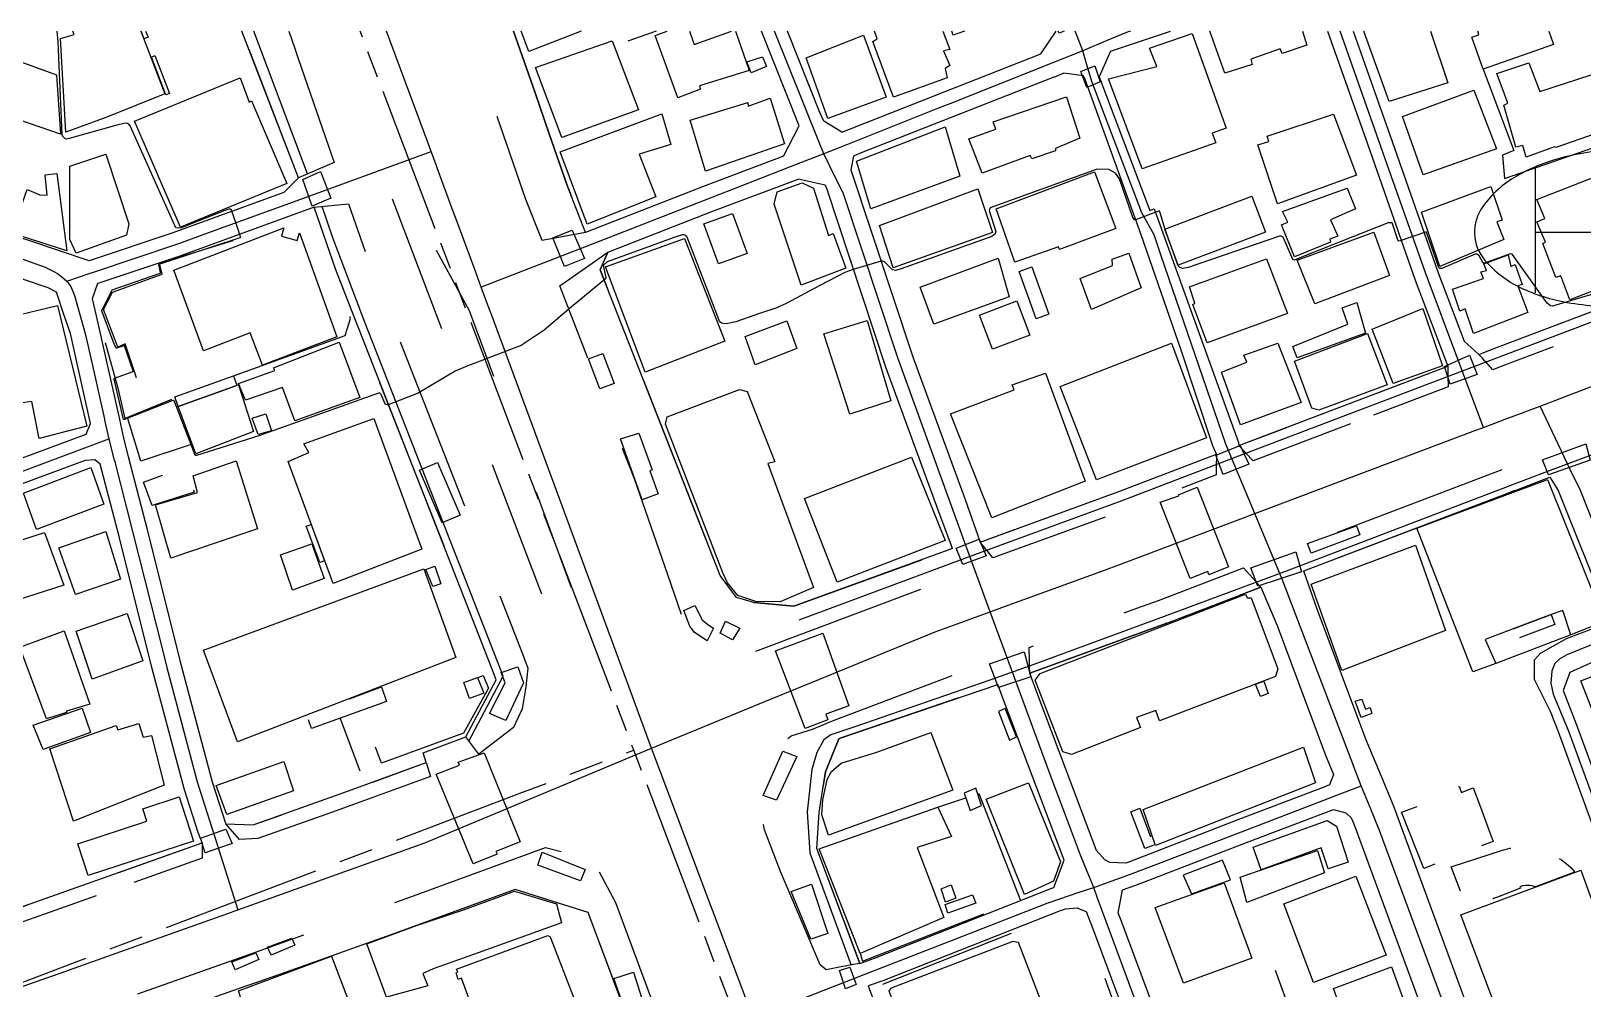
# Model space of a CAD drawing. Header units: millimetres. Extents: x 198785 to 203305, y 542885 to 545889.
# Drawn here: x 201760.7 to 202082.1, y 545687 to 545885.3 of the extents above; entities that cross this region are included whole.
import ezdxf

# ---------------------------------------------------------------- set-up
doc = ezdxf.new("R2010")
doc.units = ezdxf.units.MM
for name, pattern in [('FENCE_25K', [54.3, 28.7, -9.2, -16.4]), ('HIDDEN_BULD_25K', [28.8, 18.4, -10.4]), ('HIDDEN_EMD_25K', [50.97, 33.12, -5.36, 7.13, -5.36]), ('HIDDEN_IN_25K', [56.5, 36.5, -20]), ('HIDDEN_SIGUNGU_25K', [51.2, 30.4, -3.2, 5.6, -3.2, 5.6, -3.2])]:
    doc.linetypes.add(name, pattern=pattern)
for name, color, linetype in [('A0013114', 253, 'Continuous'), ('A0013117', 253, 'Continuous'), ('A0023214', 253, 'Continuous'), ('A0023217', 253, 'Continuous'), ('A0033324', 253, 'Continuous'), ('A0033327', 253, 'Continuous'), ('A0043325', 253, 'Continuous'), ('A0151224', 253, 'Continuous'), ('B0014111', 253, 'Continuous'), ('B0014112', 253, 'Continuous'), ('B0014113', 253, 'Continuous'), ('B0014114', 253, 'Continuous'), ('B0014116', 253, 'Continuous'), ('B0014511', 253, 'Continuous'), ('B0024120', 253, 'Continuous'), ('C0076117', 253, 'Continuous'), ('F0017111', 253, 'Continuous'), ('F0047224', 253, 'Continuous'), ('G0018113', 253, 'Continuous'), ('G0018117', 253, 'Continuous')]:
    doc.layers.add(name, color=color, linetype=linetype)

# ---------------------------------------------------------------- blocks, each defined once
blk = doc.blocks.new('B0014511')
at = {"layer": 'B0014511'}
blk.add_lwpolyline([(-31.17, -1.27, 0.169014), (-29, -6.77, 0.105159), (-21.57, -12.43, 0.067248), (-11.97, -15.47, 0.053397), (0.67, -16.3, 0.053397), (13.19, -14.44, 0.067248), (22.51, -10.63, 0.105159), (29.45, -4.38, 0.169014), (31.17, 1.27, 0.169014), (29, 6.77, 0.105159), (21.57, 12.43, 0.067248), (11.97, 15.47, 0.053397), (-0.67, 16.3, 0.053397), (-13.19, 14.44, 0.067248), (-22.51, 10.63, 0.105159), (-29.45, 4.38, 0.169014)], format="xyb", close=True, dxfattribs=at)
for points in [[(16.58, 13.62), (16.58, -13.46)], [(-18.64, 12.26), (-18.64, -13.46)], [(-18.64, -0.94), (16.58, -0.94)]]:
    blk.add_lwpolyline(points, dxfattribs=at)

msp = doc.modelspace()

# ---------------------------------------------------------------- linework, layer by layer
at = {"layer": 'A0013114'}
for points in [[(201816.05, 545854.94), (201804.36, 545885.31)], [(201916.48, 545859.38), (201899.73, 545853.08), (201878.67, 545844.85), (201875.51, 545843.63), (201871.63, 545853.54), (201868, 545864), (201865.05, 545872.51), (201860.61, 545885.31)], [(201928.56, 545864.36), (201930.19, 545865.03), (201969.81, 545880.59), (201972.98, 545885.31)], [(201984.21, 545881.13), (201981.86, 545875.85), (201992.36, 545848.14), (201993.27, 545848.49), (202010.74, 545800.12), (202010.83, 545799.48), (202054.06, 545815.92)], [(201957.24, 545779.53), (201985.93, 545790), (202006.16, 545797.7), (202005.45, 545799.44), (201998.84, 545819.26), (201990.61, 545843.09), (201978.88, 545875.47), (201978.61, 545876.06), (201974.57, 545876.56), (201972.61, 545875.78), (201972.48, 545875.73), (201932.25, 545859.93), (201930.98, 545859.4)], [(201951.53, 545778.17), (201918.67, 545766.28), (201910.38, 545767.01), (201906.74, 545768.07), (201903.38, 545772.58), (201878.57, 545835.85), (201880.13, 545839.52), (201880.66, 545839.72), (201901.7, 545847.94), (201919.55, 545854.66)], [(201806.65, 545720.98), (201825.68, 545727.72), (201842.51, 545733.87), (201841.9, 545735.89), (201850.69, 545739.18), (201857.01, 545750.98), (201855.92, 545753.92), (201831.37, 545816.51), (201827.11, 545827.38), (201823.78, 545835.87), (201819.28, 545848.85)], [(202060.5, 545818.37), (202063.5, 545819.51), (202064.92, 545820.05), (202074.6, 545823.71), (202090.3, 545829.65), (202116.14, 545839.56)], [(202084, 545626.02), (202078.58, 545628.38), (202078.33, 545628.98), (202061.53, 545674.13), (202043.05, 545724.43), (202042.61, 545725.47), (202040.32, 545730.97), (202038.67, 545734.94), (202037.1, 545738.71), (202027.05, 545765.63), (202024.26, 545773.51), (202024.26, 545773.56), (202064.97, 545789.05), (202070.74, 545791.24), (202074.1, 545792.52), (202075.18, 545792.93), (202076.95, 545790.21), (202087.07, 545764.88), (202087.97, 545763.07)], [(201967.49, 545752.4), (201995.92, 545762.77), (202015.34, 545770.17), (202018.72, 545762.22), (202028.72, 545735.4), (202030.38, 545731.43)], [(201932.3, 545692.32), (201923.43, 545716.07), (201923.86, 545723.56), (201925.2, 545731.97), (201927.94, 545738.77), (201928.27, 545738.92), (201960.89, 545750.07)], [(202069.5, 545621.09), (202070.22, 545625.05), (202069.95, 545625.71), (202053.09, 545671.01), (202034.66, 545721.15), (202034.14, 545722.4)], [(201751.65, 545701.5), (201796.09, 545717.24)], [(201860.96, 545707.6), (201836.18, 545698.55), (201813.52, 545690.52), (201809.36, 545689.05), (201803.59, 545687.01), (201761.77, 545672.19), (201766.43, 545660.46), (201776.11, 545635.54), (201778.96, 545634.94), (201780.65, 545635.47), (201814.32, 545647.46), (201814.46, 545647.51), (201820.92, 545650.01), (201828.06, 545652.78), (201828.81, 545653.07), (201850.23, 545661.4), (201882, 545674.19), (201885.23, 545678.29), (201876.07, 545702.82), (201860.96, 545707.6)], [(201934.05, 545687.64), (201953.68, 545635.09), (201972.25, 545585.23)]]:
    msp.add_lwpolyline(points, dxfattribs=at)
at = {"layer": 'A0013117'}
for points in [[(201816.05, 545854.94), (201813.06, 545851.91), (201789.86, 545843.46), (201773.35, 545837.94), (201772.75, 545837.74), (201748.49, 545845.89), (201734.61, 545850.91), (201724.58, 545854.51), (201726.48, 545859.57), (201735.29, 545885.31)], [(201916.48, 545859.38), (201919.75, 545865.72), (201911.97, 545885.31)], [(201928.56, 545864.36), (201924.88, 545866.65), (201924.05, 545868.43), (201917.35, 545885.31)], [(201984.21, 545881.13), (201996.62, 545885.31)], [(202029.15, 545885.31), (202037.44, 545861.95), (202047.35, 545833.74), (202054.06, 545815.92)], [(202034.46, 545885.31), (202042.16, 545863.61), (202052.04, 545835.45), (202057.44, 545821.11), (202060.5, 545818.37)], [(201930.98, 545859.4), (201930.48, 545856.58), (201943.37, 545817.68), (201954.13, 545788.36), (201957.24, 545779.53)], [(201698.08, 545855.28), (201692.72, 545853.15), (201693.81, 545850.5), (201695.7, 545845.9), (201697.57, 545841.37), (201711.4, 545805.45), (201719.33, 545784.14), (201722.65, 545783.25), (201722.88, 545783.32), (201747.5, 545792.76), (201772.13, 545801.86), (201773.01, 545804.06), (201768.83, 545822.72), (201767.42, 545826.87), (201765.95, 545831.22), (201764.21, 545832.17), (201759.55, 545833.74), (201745.86, 545838.34), (201731.9, 545843.38), (201722.77, 545846.66), (201719.49, 545847.84), (201716.49, 545848.9), (201699.31, 545854.95), (201698.08, 545855.28)], [(201951.53, 545778.17), (201948.48, 545786.33), (201937.7, 545815.7), (201925.38, 545852.92), (201925.15, 545853.37), (201919.55, 545854.66)], [(201819.28, 545848.85), (201791.51, 545838.74), (201774.93, 545833.19), (201774.42, 545833.03), (201773.33, 545829.89), (201774.16, 545826.34), (201778.76, 545805.83), (201779.84, 545801.01), (201780.82, 545797.22), (201784.72, 545782.14), (201791.51, 545755.03), (201798.22, 545729.91), (201800.98, 545721.34), (201801.03, 545721.22), (201806.65, 545720.98)], [(201796.09, 545717.24), (201795.3, 545719.4), (201792.46, 545728.21), (201785.7, 545753.53), (201778.91, 545780.66), (201775.02, 545795.66), (201773.87, 545796.55), (201771.87, 545796.44), (201749.26, 545788.08), (201723.2, 545778.09), (201722.98, 545774.33), (201724.74, 545769.61), (201731.06, 545753.55), (201733.4, 545747.59), (201735.34, 545742.67), (201735.83, 545741.42), (201748.15, 545708.17), (201750.62, 545702.05), (201751.65, 545701.5)], [(202102.44, 545670.85), (202085.59, 545716.88), (202076.99, 545740.27), (202075.34, 545744.48), (202072, 545751.08), (202072.02, 545755.13), (202073.25, 545756.55), (202078.65, 545759.55), (202087.97, 545763.07)], [(202091.77, 545755.41), (202088.64, 545756.71), (202079.33, 545752.54), (202077.94, 545748.83), (202080.73, 545741.69), (202089.34, 545718.26), (202106.19, 545672.23)], [(201932.3, 545692.32), (201935.33, 545693.4), (201972.08, 545707.86), (201972.51, 545708.01), (201974.61, 545713.69), (201962.25, 545746.33), (201960.89, 545750.07)], [(202030.38, 545731.43), (202029.58, 545729.24), (202028.58, 545728.83), (202010.6, 545722.02), (201987.79, 545713.2), (201987.41, 545713.07), (201984.06, 545713.22), (201983.08, 545713.75), (201981.35, 545715.65), (201968.82, 545748.77), (201967.49, 545752.4)], [(202069.5, 545621.09), (202068.62, 545620.76), (202024.72, 545604.89), (202020.68, 545608.85), (202006.45, 545647.51), (201986.2, 545701.72), (201985.83, 545702.69), (201986.68, 545707.54), (201989.5, 545708.5), (202012.38, 545717.35), (202030.42, 545724.18), (202032.98, 545723.47), (202034.14, 545722.4)], [(201972.25, 545585.23), (201973.98, 545585.93), (201985.41, 545589.98), (201990.58, 545591.81), (202012.57, 545599.59), (202012.96, 545599.77), (202015.92, 545604.42), (202000.82, 545645.42), (201980.6, 545699.59), (201979.28, 545702.99), (201977.33, 545703.74), (201974.87, 545703.53), (201973.8, 545703.17), (201937.08, 545688.72), (201934.05, 545687.64)]]:
    msp.add_lwpolyline(points, dxfattribs=at)
at = {"layer": 'A0023214'}
for points in [[(201853.93, 545832.29), (201852.58, 545835.93), (201848.72, 545846.37), (201848.33, 545847.42), (201844.86, 545856.81), (201844.48, 545857.83), (201843.55, 545860.34), (201842.71, 545862.62), (201842.1, 545864.28), (201834.32, 545885.31)], [(201978.47, 545881.24), (201977.32, 545884.23), (201976.91, 545885.31)], [(201978.47, 545881.24), (201972.06, 545878.68), (201950.93, 545870.26), (201948.76, 545869.39), (201929.79, 545861.83), (201924.85, 545859.86), (201917.92, 545857.17), (201912.07, 545854.9), (201897.22, 545849.12), (201876.52, 545841.07), (201853.93, 545832.29)], [(202014.11, 545785.41), (202008.57, 545798.62), (202008.09, 545799.77), (201994.74, 545838.75), (201993.25, 545843.09), (201990.69, 545847.68), (201980.39, 545874.89), (201979.22, 545878.77), (201978.47, 545881.24)], [(202073.18, 545807.67), (202078.27, 545809.61), (202079.16, 545809.95), (202100.64, 545818.13), (202110.12, 545821.74), (202122.12, 545826.31), (202125.38, 545827.55), (202128.35, 545828.69), (202149.55, 545836.77), (202160.25, 545840.84), (202170.75, 545844.84), (202175.31, 545846.58), (202177.91, 545847.57), (202180.24, 545848.46), (202192.09, 545852.98), (202210.28, 545859.91), (202220.89, 545863.96), (202224.11, 545865.19), (202226.6, 545866.14)], [(201889.2, 545736.89), (201883.51, 545752.27), (201868.99, 545791.52), (201856.02, 545826.61), (201855.7, 545827.48), (201853.93, 545832.29)], [(202014.11, 545785.41), (202017.45, 545786.67), (202032.98, 545792.52), (202038.48, 545794.59), (202059.34, 545802.46), (202059.5, 545802.52), (202061.47, 545803.26), (202065.61, 545804.82), (202065.76, 545804.87), (202067.83, 545805.65), (202069.86, 545806.42), (202070.05, 545806.49), (202073.18, 545807.67)], [(202085.78, 545779.57), (202081.53, 545790.21), (202079.45, 545794.54), (202073.18, 545807.67)], [(201889.2, 545736.89), (201912.64, 545746.49), (201923.79, 545751.07), (201939.96, 545757.7), (201947.95, 545760.97), (201956.26, 545763.98), (201959.29, 545765.08), (201962.29, 545766.17), (201982.43, 545773.47), (201986.53, 545775.02), (202010.69, 545784.12), (202014.11, 545785.41)], [(202076.7, 545620.5), (202075.7, 545623.2), (202074.4, 545626.71), (202057.05, 545673.57), (202039.91, 545719.85), (202038.27, 545723.9), (202038.19, 545724.09), (202036.16, 545729.07), (202034.58, 545733.21), (202034.41, 545733.65), (202027.33, 545752.17), (202027.19, 545752.53), (202019.8, 545771.84), (202019.79, 545771.86), (202014.11, 545785.41)], [(201752.53, 545685.28), (201756.73, 545686.77), (201767.66, 545690.65), (201778.29, 545694.44), (201799.84, 545702.11), (201800.45, 545702.32), (201803.52, 545703.42), (201810.08, 545705.76), (201811.82, 545706.38), (201833.16, 545714.02), (201842.2, 545717.25), (201855.95, 545723), (201866.36, 545727.35), (201889.2, 545736.89)], [(201910.2, 545681.01), (201908.61, 545685.26), (201902.15, 545702.44), (201901.49, 545704.21), (201894.37, 545723.15), (201889.2, 545736.89)]]:
    msp.add_lwpolyline(points, dxfattribs=at)
at = {"layer": 'A0023217'}
for points in [[(201980.74, 545708.03), (201979.74, 545710.47), (201978.01, 545714.68), (201974.49, 545724.07), (201971.97, 545730.85), (201964.39, 545751.31), (201959.29, 545765.08), (201954.3, 545778.83), (201940.21, 545817.68), (201940.07, 545818.09), (201928.92, 545851.64), (201926.08, 545857.37), (201924.85, 545859.86), (201923.83, 545862.41), (201914.67, 545885.31)], [(201988.38, 545885.31), (201987.87, 545885.12), (201983.67, 545883.39), (201978.47, 545881.24)], [(202061.47, 545803.26), (202056.39, 545816.81), (202049.39, 545835.45), (202041.96, 545856.51), (202031.8, 545885.31)], [(201768.11, 545833.55), (201772.94, 545835.16), (201773.59, 545835.38), (201791.51, 545841.4), (201795.78, 545842.96), (201818.1, 545851.08), (201843.55, 545860.34)], [(201720.89, 545851.49), (201723.21, 545850.71), (201723.67, 545850.55), (201725.53, 545849.92), (201744.6, 545843.17), (201763.6, 545836.45), (201765.41, 545835.51), (201766.17, 545835.12), (201767.03, 545834.43), (201768.11, 545833.55)], [(201768.11, 545833.55), (201768.95, 545832.44), (201769.68, 545830.55), (201769.69, 545830.53), (201770.31, 545828.34), (201771.89, 545822.72), (201773.25, 545816.68), (201775.89, 545804.94), (201775.92, 545804.79), (201776.79, 545800.91)], [(201716.7, 545778.32), (201720.91, 545779.9), (201746.74, 545789.62), (201747.46, 545789.89), (201774.01, 545799.87), (201776.79, 545800.91)], [(201776.79, 545800.91), (201777.92, 545796.44), (201777.93, 545796.41), (201787.88, 545757.19), (201788.81, 545753.53), (201795.11, 545729.91), (201798.83, 545718.21), (201803.52, 545703.42)], [(202093.39, 545762.11), (202089.27, 545760.44), (202078.74, 545756.17), (202077.29, 545755.33), (202076.22, 545754.39), (202075.65, 545752.87), (202075.44, 545750.32), (202075.87, 545748.03), (202079.12, 545740.27), (202086.66, 545719.71), (202104.32, 545671.54)], [(201980.74, 545708.03), (201983.62, 545709.07), (201987.04, 545710.31), (201989.5, 545711.19), (202009.54, 545718.87), (202032.02, 545727.49), (202036.16, 545729.07)], [(201910.2, 545681.01), (201931.96, 545689.51), (201953.44, 545697.89), (201971.12, 545704.79), (201973.74, 545705.67), (201977.55, 545706.96), (201980.74, 545708.03)], [(202021.75, 545600.19), (202020.35, 545602.99), (202018.46, 545606.78), (202017.63, 545608.45), (202000.65, 545654.26), (201991.41, 545679.19), (201982.65, 545702.84), (201981.56, 545705.8), (201980.74, 545708.03)]]:
    msp.add_lwpolyline(points, dxfattribs=at)
at = {"layer": 'A0033324', "linetype": 'HIDDEN_IN_25K', "flags": 128}
for points in [[(201823.48, 545858.09), (201816.05, 545854.94), (201804.36, 545885.31)], [(201814.08, 545885.31), (201815.32, 545881.67), (201816.08, 545879.43), (201823.48, 545858.09)], [(201875.51, 545843.63), (201866.51, 545841.94), (201863.18, 545850.42), (201851.17, 545885.08), (201851.09, 545885.31)], [(201860.61, 545885.31), (201865.05, 545872.51), (201868, 545864), (201871.63, 545853.54), (201875.51, 545843.63)], [(201860.62, 545741.16), (201853.39, 545735.63), (201850.69, 545739.18), (201857.01, 545750.98), (201855.92, 545753.92), (201831.37, 545816.51), (201827.11, 545827.38), (201823.78, 545835.87), (201819.28, 545848.85), (201826.45, 545849.52), (201830.34, 545838.29), (201848.3, 545792.5), (201862.46, 545756.42), (201863.57, 545753.43), (201863.17, 545749.55), (201862.42, 545744.97), (201860.62, 545741.16)], [(201910.38, 545767.01), (201918.67, 545766.28), (201951.53, 545778.17), (201951.8, 545776.79), (201951.84, 545776.56), (201951.98, 545775.85), (201951.99, 545775.4), (201952, 545774.65), (201951.93, 545773.46), (201951.68, 545772.25), (201906.5, 545755.26), (201899.39, 545758.09), (201897.89, 545759.24), (201896.77, 545760.57), (201892.47, 545772.92), (201885.62, 545792.62), (201870.19, 545832.56), (201880.13, 545839.52), (201878.57, 545835.85), (201903.38, 545772.58), (201906.74, 545768.07), (201910.38, 545767.01)], [(202064.92, 545815.77), (202063.43, 545815.21), (202061.96, 545816.8), (202061.78, 545816.99), (202061.23, 545817.58), (202060.5, 545818.37), (202063.5, 545819.51), (202064.92, 545820.05), (202074.6, 545823.71), (202090.3, 545829.65), (202116.14, 545839.56), (202116.19, 545838.63), (202116.23, 545838.03), (202116.24, 545837.77), (202116.38, 545835.37), (202091.73, 545825.91), (202090.01, 545825.26), (202064.92, 545815.77)], [(202033.95, 545803.99), (202013.75, 545796.31), (202012.27, 545797.92), (202012.1, 545798.1), (202011.55, 545798.7), (202010.83, 545799.48), (202054.06, 545815.92), (202054.08, 545814.89), (202054.1, 545814.3), (202054.1, 545814.08), (202054.11, 545813.85), (202054.16, 545811.68), (202033.95, 545803.99)], [(201983.1, 545784.71), (201959.88, 545776.24), (201958.59, 545777.84), (201958.41, 545778.08), (201957.92, 545778.69), (201957.24, 545779.53), (201985.93, 545790), (202006.16, 545797.7), (202006.15, 545796.64), (202006.14, 545796.05), (202006.14, 545795.83), (202006.14, 545795.59), (202006.12, 545793.41), (201987.32, 545786.25), (201983.1, 545784.71)], [(202064.97, 545789.05), (202024.26, 545773.56), (202024.22, 545774.84), (202024.08, 545778.84), (202047.93, 545787.91), (202071.92, 545797.04), (202074.35, 545793.98), (202075.18, 545792.93), (202074.1, 545792.52), (202070.74, 545791.24), (202064.97, 545789.05)], [(201995.92, 545762.77), (201967.49, 545752.4), (201967.47, 545753.68), (201967.46, 545754.69), (201967.45, 545754.96), (201967.41, 545757.7), (201989.65, 545765.81), (201994.18, 545767.46), (202011.8, 545774.17), (202013.62, 545772.12), (202013.81, 545771.9), (202014.48, 545771.14), (202015.34, 545770.17), (201995.92, 545762.77)], [(201928.82, 545691.64), (201925.34, 545690.96), (201924.13, 545692.02), (201915.89, 545711.33), (201912.6, 545719.97), (201911.17, 545726.11), (201911.17, 545728.6), (201912.26, 545732.3), (201914.32, 545736.05), (201918.07, 545739.4), (201922.53, 545740.81), (201926.68, 545742.52), (201956.78, 545753.95), (201958.83, 545752.01), (201959.09, 545751.77), (201959.86, 545751.04), (201960.89, 545750.07), (201928.27, 545738.92), (201927.94, 545738.77), (201925.2, 545731.97), (201923.86, 545723.56), (201923.43, 545716.07), (201932.3, 545692.32), (201930.56, 545691.98), (201929.26, 545691.73), (201928.82, 545691.64)], [(201823.11, 545723.63), (201807.65, 545718.15), (201803.82, 545717.92), (201801.03, 545721.22), (201806.65, 545720.98), (201825.68, 545727.72), (201842.51, 545733.87), (201843.37, 545730.99), (201826.7, 545724.9), (201823.11, 545723.63)], [(201774.19, 545706.3), (201753.07, 545698.82), (201750.62, 545702.05), (201751.65, 545701.5), (201796.09, 545717.24), (201796.15, 545714.08), (201774.19, 545706.3)], [(201878.32, 545711.27), (201881.69, 545704.92), (201891.09, 545679.77), (201882, 545674.19), (201885.23, 545678.29), (201876.07, 545702.82), (201860.96, 545707.6), (201836.18, 545698.55), (201813.52, 545690.52), (201809.36, 545689.05), (201803.59, 545687.01), (201761.77, 545672.19), (201761.71, 545678.54), (201807.35, 545694.71), (201834.15, 545704.2), (201838.38, 545705.75), (201867.22, 545716.28), (201871.96, 545715.09), (201878.32, 545711.27)]]:
    msp.add_lwpolyline(points, dxfattribs=at)
at = {"layer": 'A0033327'}
for points in [[(201817.91, 545855.72), (201806.83, 545885.31)], [(201919.75, 545763.42), (201956.12, 545776.94), (201986.62, 545788.13), (202008.77, 545796.59), (202057.14, 545815), (202064.21, 545817.64), (202091.01, 545827.78), (202120.2, 545839.25), (202155.01, 545852.34), (202174, 545859.25), (202187.7, 545864.48), (202210.27, 545874.16), (202218.19, 545877.56)], [(202229.64, 545852.64), (202210.28, 545845.72), (202197, 545840.6), (202181.52, 545834.6), (202178.49, 545833.68), (202164.26, 545828.34), (202130.65, 545815.35), (202100.53, 545803.79), (202073.05, 545793.51), (202020.82, 545773.56), (201995.36, 545764.15), (201968.33, 545754.2), (201959.23, 545750.92), (201931.28, 545741.25), (201927.95, 545740.17), (201926.29, 545739.63), (201924.89, 545738.56), (201923.4, 545735.94), (201922.37, 545732.43), (201921.44, 545723.67), (201921.94, 545715.18), (201930.53, 545691.97)], [(201851.37, 545738.29), (201858.46, 545751.75), (201857.91, 545753.22), (201831.99, 545819.42), (201829.86, 545824.85), (201823.19, 545842.52), (201820.94, 545849.01)]]:
    msp.add_lwpolyline(points, dxfattribs=at)
at = {"layer": 'A0043325'}
for points in [[(201974.61, 545885.31), (201973.59, 545884.89), (201973.4, 545885.31)], [(201982.12, 545874.8), (201979.32, 545873.61), (201978.05, 545876.96), (201980.95, 545878.09), (201982.12, 545874.8)], [(201822.77, 545850.73), (201818.89, 545849.08), (201816.94, 545854.61), (201820.6, 545856.22), (201822.77, 545850.73)], [(201875.32, 545838.23), (201871.15, 545836.58), (201868.71, 545842.52), (201872.75, 545844.07), (201875.32, 545838.23)], [(202060.18, 545814.23), (202054.59, 545812.21), (202053.37, 545815.87), (202058.57, 545818.18), (202060.18, 545814.23)], [(202012.85, 545795.64), (202007.54, 545793.51), (202006.05, 545797.54), (202011.09, 545799.54), (202012.85, 545795.64)], [(202083.57, 545796.49), (202074.92, 545793.44), (202073.67, 545796.53), (202082.66, 545799.88), (202083.57, 545796.49)], [(202008.64, 545774.4), (202004.57, 545772.75), (202004.36, 545773.45), (202000.71, 545772.01), (201994.48, 545787.75), (201998.38, 545789.09), (201998.32, 545789.31), (202002.16, 545790.9), (202008.64, 545774.4)], [(201958.45, 545776.68), (201953.63, 545774.91), (201952.26, 545778.29), (201957, 545780.09), (201958.45, 545776.68)], [(202023.79, 545773.36), (202014.73, 545770.4), (202013.27, 545774.2), (202022.6, 545777.51), (202023.79, 545773.36)], [(201925.66, 545742.76), (201920.99, 545740.95), (201914.82, 545757.03), (201924.63, 545760.68), (201930.03, 545745.65), (201925.25, 545743.9), (201925.66, 545742.76)], [(201967.73, 545751.62), (201961.04, 545749.39), (201959.14, 545754.33), (201966.32, 545756.82), (201967.73, 545751.62)], [(201857.21, 545714.9), (201852.24, 545712.89), (201844.6, 545731.51), (201849.43, 545733.34), (201849.16, 545733.93), (201854.54, 545735.88), (201861.98, 545717.48), (201856.92, 545715.48), (201857.21, 545714.9)], [(201802.32, 545717.13), (201796.74, 545715.22), (201795.76, 545718.24), (201800.99, 545720.08), (201802.32, 545717.13)], [(201931.56, 545687.91), (201929.38, 545687.07), (201928.08, 545690.84), (201930.22, 545691.53), (201931.56, 545687.91)]]:
    msp.add_lwpolyline(points, dxfattribs=at)
at = {"layer": 'A0151224'}
for points in [[(201890.58, 545789.49), (201887.22, 545788.28), (201882.75, 545800.88), (201886.57, 545802.08), (201889.32, 545794.46), (201888.86, 545794.29), (201890.58, 545789.49)], [(201849.56, 545785.11), (201845.85, 545783.51), (201841.15, 545794.41), (201844.87, 545796.01), (201849.56, 545785.11)], [(201901.99, 545761.68), (201900.69, 545759.1), (201898.11, 545760.77), (201897.09, 545762.11), (201895.86, 545765.38), (201898.13, 545766.37), (201899.67, 545763.46), (201900.86, 545762.46), (201901.99, 545761.68)], [(201862.67, 545750.37), (201859, 545742.58), (201855.6, 545744.06), (201858.86, 545750.37), (201858.05, 545752.52), (201861.47, 545753.72), (201862.67, 545750.37)], [(201919.27, 545735.14), (201915.09, 545726.13), (201912.32, 545727.08), (201916.35, 545736.25), (201919.27, 545735.14)], [(201875.44, 545711.75), (201874.47, 545709.41), (201865.6, 545712.63), (201866.5, 545715.34), (201875.44, 545711.75)], [(201925.72, 545698.49), (201922.19, 545697.32), (201918.09, 545707.2), (201922.33, 545708.71), (201925.72, 545698.49)], [(201888.83, 545679.83), (201885.18, 545678.46), (201884.39, 545680.54), (201884.44, 545680.57), (201881.38, 545689.18), (201885.45, 545690.51), (201888.83, 545679.83)]]:
    msp.add_lwpolyline(points, dxfattribs=at)
at = {"layer": 'B0014111'}
for points in [[(201776.38, 545867.48), (201767.88, 545864.4), (201766.79, 545883.73), (201769.62, 545884.57), (201769.33, 545885.31)], [(201783.44, 545885.31), (201788.41, 545872.33), (201776.38, 545867.48)], [(201874.6, 545885.31), (201863.79, 545881.07), (201862.15, 545885.31)], [(201906.57, 545885.31), (201909.39, 545877.16), (201899.13, 545873.94), (201899.33, 545873.29), (201894.62, 545871.49), (201889.93, 545884.37), (201892.42, 545885.31)], [(201897.05, 545885.31), (201897.99, 545882.54), (201905.74, 545885.31)], [(201950.43, 545875.61), (201939.3, 545871.64), (201935.02, 545883.16), (201935.93, 545883.71), (201935.38, 545885.31)], [(201949.48, 545885.31), (201950.98, 545881.52), (201949.67, 545881.24), (201950.95, 545878.16), (201950.02, 545877.56), (201950.43, 545875.61)], [(202006.05, 545862.14), (201990.78, 545856.76), (201983.8, 545875.4), (201993.8, 545877.95), (201992.27, 545881.75), (202001.13, 545884.83), (202008.18, 545865.23), (202005.31, 545864.2), (202006.05, 545862.14)], [(202054.05, 545874.59), (202041.91, 545870.7), (202036.68, 545885.31)], [(202050.49, 545885.31), (202054.05, 545874.59)], [(202075.99, 545882.49), (202061.43, 545877.39), (202059.07, 545884.01), (202060.53, 545884.55), (202060.29, 545885.31)], [(202074.99, 545885.31), (202075.99, 545882.49)], [(201886.48, 545868.99), (201870.59, 545863.25), (201865.12, 545877.73), (201881.06, 545883.27), (201886.48, 545868.99)], [(201937.74, 545871.62), (201925.72, 545867.2), (201921.2, 545879.74), (201933.09, 545884.46), (201937.74, 545871.62)], [(202102.17, 545882.17), (202105.85, 545871.41), (202076.46, 545861.23), (202076.14, 545861.32), (202070.33, 545859.23), (202069.62, 545861.64), (202068.15, 545861.3), (202065.68, 545869.95), (202066.51, 545870.35), (202064.22, 545876.5), (202070.88, 545878.76), (202073.13, 545872.77), (202099.27, 545881.3), (202099.79, 545879.96), (202100.18, 545880.06), (202100.14, 545881.52), (202102.17, 545882.17)], [(201754.77, 545880.32), (201765.97, 545876.27), (201766.76, 545863.98), (201754.1, 545868.34), (201753.94, 545867.85), (201748.49, 545869.91), (201752.07, 545879.42), (201754.2, 545878.96), (201754.77, 545880.32)], [(201804.01, 545875.63), (201805.86, 545870.6), (201806.31, 545870.83), (201813.62, 545853.73), (201791.64, 545844.69), (201782.11, 545866.64), (201804.01, 545875.63)], [(202064.19, 545860.92), (202048.98, 545855.53), (202044.7, 545867.6), (202059.49, 545873.07), (202064.19, 545860.92)], [(201913.78, 545871.43), (201916.72, 545861.95), (201900.32, 545856.29), (201897.19, 545866.85), (201909.09, 545870.55), (201909.21, 545869.77), (201913.78, 545871.43)], [(201972.81, 545860.54), (201967.95, 545858.86), (201967.62, 545859.52), (201957.65, 545855.86), (201954.9, 545862.98), (201960.46, 545864.98), (201959.92, 545866.51), (201975.08, 545871.72), (201977.88, 545863.16), (201972.81, 545861.02), (201972.81, 545860.54)], [(201890.1, 545850.98), (201875.83, 545845.35), (201870.25, 545860.32), (201891.28, 545868.2), (201893.19, 545861.8), (201886.59, 545859.85), (201890.1, 545850.98)], [(202035.19, 545855.46), (202018.81, 545849.56), (202014.75, 545861.73), (202017.04, 545862.42), (202016.69, 545863.53), (202030.43, 545868.12), (202035.19, 545855.46)], [(201953.04, 545855.27), (201934.57, 545848.49), (201931.62, 545858.4), (201949.96, 545865.45), (201953.04, 545855.27)], [(201780.43, 545843.04), (201770, 545839.31), (201768.73, 545842.13), (201768.69, 545857.37), (201776.19, 545859.81), (201780.92, 545845.43), (201780.43, 545843.04)], [(201985.32, 545844.4), (201973.66, 545840.08), (201973.46, 545840.61), (201964.41, 545837.46), (201960.52, 545848.51), (201980.89, 545856.17), (201985.32, 545844.4)], [(202107.73, 545858.31), (202114, 545842.95), (202079.38, 545829.65), (202077.47, 545834.63), (202076.47, 545834.26), (202073.77, 545841.35), (202074.34, 545841.61), (202072.54, 545845.79), (202074.19, 545846.47), (202072.5, 545850.44), (202087.72, 545856.37), (202089.91, 545851.26), (202107.73, 545858.31)], [(201766.02, 545855.8), (201768.1, 545839.8), (201756.68, 545843.44), (201759.86, 545852.54), (201762.53, 545851.42), (201764.04, 545851.36), (201763.6, 545855.52), (201766.02, 545855.8)], [(201922.71, 545852.76), (201925.86, 545842.98), (201926.81, 545843.38), (201929.45, 545836.24), (201920.17, 545832.72), (201914.58, 545849.45), (201915.18, 545852.01), (201920.35, 545853.9), (201922.71, 545852.76)], [(202029.78, 545841.62), (202022.32, 545838.57), (202019.66, 545845.18), (202020.98, 545845.73), (202019.86, 545847.96), (202033.27, 545852.77), (202034.94, 545848.48), (202029.8, 545846.26), (202031.31, 545842.87), (202029.63, 545842.24), (202029.78, 545841.62)], [(202065.69, 545842.17), (202052.42, 545836.58), (202048.61, 545847.8), (202062.98, 545853.1), (202065.37, 545846.17), (202064.22, 545845.79), (202065.69, 545842.17)], [(201959.76, 545843.58), (201939.22, 545836.29), (201936.38, 545845.05), (201956.77, 545852.65), (201959.76, 545843.58)], [(202016.31, 545843.7), (201998.26, 545836.84), (201995.51, 545844.32), (202013.48, 545851.15), (202016.31, 545843.7)], [(201908.96, 545839.28), (201903.04, 545837.12), (201900.02, 545845.4), (201905.94, 545847.56), (201908.96, 545839.28)], [(201812.54, 545842.85), (201815.82, 545841.93), (201816.28, 545843.56), (201824.02, 545822.04), (201808.62, 545816.12), (201806.03, 545822.81), (201796.42, 545819.09), (201790.28, 545835.8), (201813.04, 545844.6), (201812.54, 545842.85)], [(201904.33, 545821.08), (201887.88, 545814.66), (201879.66, 545836.52), (201896.02, 545842.38), (201904.33, 545821.08)], [(201963.24, 545830.32), (201947.64, 545824.61), (201944.83, 545832.28), (201960.99, 545838.32), (201963.24, 545830.32)], [(201990.56, 545832.13), (201980.29, 545827.66), (201977.92, 545834.09), (201984.62, 545836.78), (201984.6, 545838.07), (201988.05, 545839.36), (201990.56, 545832.13)], [(202066.6, 545838.95), (202067.13, 545836.59), (202068.02, 545837), (202069.51, 545832.85), (202068.59, 545832.55), (202070.62, 545827.03), (202059.39, 545822.68), (202057.64, 545827.81), (202056.58, 545827.32), (202055.03, 545831.86), (202061.44, 545834.1), (202060.91, 545835.44), (202062.11, 545835.77), (202061.54, 545837.12), (202066.6, 545838.95)], [(201971.44, 545826.67), (201968.82, 545825.74), (201965.33, 545835.54), (201967.95, 545836.48), (201971.44, 545826.67)], [(201766.16, 545828.5), (201772.24, 545803.51), (201762.33, 545800.99), (201760.82, 545808.62), (201757.55, 545808.14), (201755.6, 545816.66), (201758.25, 545817.46), (201756.41, 545826.13), (201766.16, 545828.5)], [(201967.53, 545822.38), (201959.81, 545819.44), (201957.12, 545826.49), (201964.84, 545829.43), (201967.53, 545822.38)], [(202037.06, 545822.8), (202022.86, 545817.67), (202022.01, 545820.02), (202033.35, 545824.6), (202032.2, 545827.99), (202035.21, 545829.09), (202037.06, 545822.8)], [(202052.98, 545816), (202042.75, 545812.36), (202038.41, 545823.61), (202048.93, 545827.84), (202052.98, 545816)], [(201919.28, 545819.56), (201910.61, 545816.23), (201908.59, 545822.07), (201917.17, 545825.34), (201919.28, 545819.56)], [(201938.71, 545808.79), (201930.27, 545805.99), (201924.85, 545822.61), (201933.82, 545825.41), (201938.71, 545808.79)], [(201824.46, 545820.92), (201828.78, 545809.43), (201815.28, 545804.62), (201812.75, 545811.49), (201805.07, 545808.88), (201803.65, 545812.34), (201811.19, 545815.01), (201810.88, 545815.6), (201824.46, 545820.92)], [(202004.12, 545801.08), (201981.32, 545792.43), (201973.82, 545811.74), (201996.85, 545820.7), (202004.12, 545801.08)], [(202023.72, 545808.44), (202011.16, 545803.77), (202007.19, 545814.71), (202012.44, 545816.73), (202011.84, 545818.21), (202018.9, 545820.7), (202023.72, 545808.44)], [(202041.49, 545812.06), (202027.38, 545806.82), (202025.91, 545807.21), (202022.3, 545816.96), (202037.46, 545822.71), (202041.49, 545812.06)], [(201978.97, 545792.11), (201959.63, 545784.54), (201951.08, 545806.08), (201964.25, 545811.01), (201963.86, 545812.04), (201970.75, 545814.49), (201978.97, 545792.11)], [(201922.72, 545770.11), (201915.8, 545767.17), (201910.81, 545767.2), (201907.07, 545768.47), (201904.9, 545771.08), (201903.97, 545773.13), (201892.08, 545803.93), (201892.45, 545805.42), (201907.41, 545811.13), (201908.98, 545810.69), (201914.7, 545796.13), (201913.23, 545795.81), (201922.72, 545770.11)], [(201841.59, 545778.07), (201823.24, 545770.92), (201813.91, 545796.21), (201818.21, 545798.08), (201817.14, 545799.85), (201831.7, 545805.12), (201841.59, 545778.07)], [(201775.74, 545787.4), (201761.78, 545782.12), (201759.09, 545789.65), (201773.06, 545794.97), (201775.74, 545787.4)], [(201807.57, 545782.25), (201789.64, 545776.19), (201786.46, 545787.2), (201795.17, 545789.8), (201794.26, 545793.21), (201803.18, 545796.34), (201807.57, 545782.25)], [(201949.96, 545779.84), (201927.65, 545771.23), (201920.84, 545788.53), (201943, 545797.13), (201949.96, 545779.84)], [(202075.51, 545764.5), (202067.64, 545761.53), (202061.8, 545759.33), (202064, 545754.4), (202059.25, 545752.68), (202047.66, 545782.38), (202074.7, 545792.47), (202086.51, 545763.06), (202079.55, 545760.32), (202077.88, 545765.39), (202075.51, 545764.5)], [(201779.22, 545771.86), (201769.91, 545768.69), (201766.46, 545778.34), (201776.19, 545781.74), (201779.22, 545771.86)], [(201821.36, 545771.98), (201814.82, 545769.55), (201812.33, 545776.9), (201818.81, 545779.17), (201821.36, 545771.98)], [(202053.59, 545761.22), (202032.13, 545752.95), (202025.76, 545770.83), (202047.4, 545778.9), (202053.59, 545761.22)], [(201848.65, 545755.61), (201803.43, 545738.17), (201796.41, 545757.12), (201842.01, 545774.01), (201848.65, 545755.61)], [(202018.37, 545751.7), (201994.35, 545742.55), (201993.64, 545744.63), (201989.62, 545743.22), (201990.42, 545741.15), (201976.17, 545735.57), (201974.34, 545736.09), (201968.64, 545750.91), (201969.68, 545752.32), (202012.18, 545768.75), (202012.5, 545767.97), (202013.35, 545767.95), (202018.87, 545753.29), (202018.37, 545751.7)], [(201783.86, 545754.95), (201773.32, 545751.12), (201770, 545761.07), (201780.58, 545764.74), (201783.86, 545754.95)], [(201768, 545744.22), (201763.87, 545742.93), (201758.35, 545757.75), (201767.53, 545761.17), (201772.83, 545745.98), (201768.02, 545744.51), (201768, 545744.22)], [(202094.99, 545743.04), (202086.21, 545739.13), (202081.61, 545750.8), (202090.98, 545754.37), (202094.99, 545743.04)], [(201773, 545740.11), (201763.16, 545736.59), (201761.13, 545741.62), (201771.3, 545745.13), (201773, 545740.11)], [(201782.98, 545741.97), (201783.88, 545739.13), (201785.62, 545739.5), (201788.25, 545729.18), (201769.44, 545721.77), (201764.59, 545736.71), (201778.3, 545741.52), (201778.64, 545740.63), (201782.98, 545741.97)], [(201951.57, 545728.18), (201925.85, 545718.84), (201924.44, 545723.06), (201924.62, 545726.19), (201925.58, 545730.36), (201926.45, 545732.05), (201928.45, 545733.77), (201935.84, 545736.03), (201946.99, 545740.1), (201951.57, 545728.18)], [(202026.67, 545729.68), (201993.55, 545716.71), (201991, 545724.17), (202024.18, 545737.04), (202026.67, 545729.68)], [(201815.04, 545728.04), (201801.26, 545723.16), (201799.01, 545729.14), (201813, 545734.12), (201815.04, 545728.04)], [(201972.4, 545709.35), (201966.4, 545706.58), (201958.46, 545726.31), (201967.22, 545729.67), (201973.86, 545713.33), (201972.4, 545709.35)], [(201794.33, 545717.6), (201772.52, 545710.5), (201770.38, 545717.08), (201784.66, 545721.73), (201783.81, 545724.32), (201791.34, 545726.77), (201794.33, 545717.6)], [(201949.7, 545701.79), (201932.35, 545694.38), (201923.86, 545716.05), (201948.46, 545724.66), (201951.3, 545718.55), (201944.17, 545716.29), (201949.7, 545701.79)], [(202031.01, 545720.72), (202033.46, 545713.27), (202029.31, 545711.86), (202027.86, 545716.21), (202015.4, 545711.69), (202013.79, 545716.35), (202029.11, 545721.89), (202031.01, 545720.72)], [(202028.51, 545711.07), (202012.49, 545704.94), (202011.07, 545710.15), (202027.06, 545715.66), (202028.51, 545711.07)], [(202081.66, 545711.6), (202092.48, 545681.87), (202093.62, 545682.22), (202097.05, 545673.12), (202096.24, 545672.81), (202108.04, 545642.02), (202083.14, 545632.48), (202056.81, 545702.37), (202081.66, 545711.6)], [(202013.51, 545693.42), (201999.37, 545688.23), (201993.46, 545703.89), (202007.75, 545708.95), (202013.51, 545693.42)], [(202041.32, 545693.98), (202026.29, 545688.35), (202020.11, 545704.66), (202035.06, 545710.34), (202041.32, 545693.98)], [(201842.83, 545687.66), (201834.29, 545685.32), (201830.25, 545696.33), (201840.74, 545700.19), (201850.24, 545703.41), (201860.81, 545707.29), (201869.47, 545704.62), (201870.56, 545700.68), (201853.31, 545694.47), (201843.97, 545691.15), (201841.85, 545690.19), (201842.83, 545687.66)], [(201868.16, 545697.79), (201874.02, 545682.61), (201855.02, 545675.08), (201849.84, 545689.26), (201849.15, 545689), (201848.7, 545690.33), (201849.05, 545690.48), (201848.77, 545691.12), (201867.71, 545698.08), (201868.16, 545697.79)], [(201975.08, 545669.82), (201948.79, 545659.8), (201948.34, 545660.05), (201938.4, 545686.54), (201938.85, 545687.26), (201964.09, 545696.91), (201965.13, 545696.68), (201975.34, 545670.15), (201975.08, 545669.82)], [(201828.32, 545679.67), (201808.21, 545672.36), (201803.67, 545686.66), (201822.88, 545693.8), (201828.32, 545679.67)], [(202042.44, 545691.57), (202045.04, 545684.35), (202033.72, 545679.94), (202032.06, 545684.87), (202031.36, 545684.4), (202030.41, 545687.09), (202042.44, 545691.57)]]:
    msp.add_lwpolyline(points, dxfattribs=at)
at = {"layer": 'B0014112'}
for points in [[(201954.01, 545885.31), (201951.66, 545884.45), (201951.34, 545885.31)], [(202024.87, 545882.38), (202019.76, 545880.64), (202019.37, 545881.62), (202013.3, 545879.51), (202013.59, 545878.41), (202007.91, 545876.62), (202004.8, 545885.31)], [(202023.96, 545885.31), (202024.87, 545882.38)], [(202042, 545834.71), (202026.56, 545828.84), (202022.88, 545837.85), (202038.76, 545843.7), (202042, 545834.71)], [(201791.16, 545807.6), (201790.44, 545809.59), (201802.58, 545813.95), (201803.3, 545811.96), (201791.16, 545807.6)], [(201791.16, 545807.6), (201803.62, 545812.07), (201806.75, 545802.4), (201794.83, 545797.79), (201791.16, 545807.6)], [(201767.44, 545770.6), (201757.82, 545767.52), (201754.31, 545778.55), (201763.45, 545781.5), (201767.44, 545770.6)]]:
    msp.add_lwpolyline(points, dxfattribs=at)
at = {"layer": 'B0014113'}
msp.add_lwpolyline([(202020.85, 545826.83), (202004.23, 545820.79), (202001.29, 545828.71), (202001.69, 545828.97), (202000.57, 545832.37), (202016.54, 545838.16), (202020.85, 545826.83)], dxfattribs=at)
at = {"layer": 'B0014114', "linetype": 'HIDDEN_BULD_25K', "flags": 128}
msp.add_lwpolyline([(202056.41, 545728.95), (202056.9, 545727.68), (202058.75, 545728.43), (202059.32, 545728.67), (202060.63, 545725.18), (202062.86, 545719.21), (202063.48, 545717.57), (202049.08, 545711.98), (202044.51, 545723.62), (202045.49, 545723.98), (202054.46, 545727.29), (202054.15, 545728.19), (202056.41, 545728.95)], dxfattribs=at)
at = {"layer": 'B0014116', "linetype": 'HIDDEN_BULD_25K', "flags": 128}
for points in [[(201784.91, 545884.01), (201784.13, 545883.71), (201783.52, 545885.31)], [(201784.41, 545885.31), (201784.91, 545884.01)], [(201789.34, 545872.41), (201788.59, 545872.13), (201785.61, 545879.92), (201786.33, 545880.27), (201789.34, 545872.41)], [(201810.46, 545802.54), (201807.72, 545801.76), (201806.49, 545805.18), (201809.29, 545806.08), (201810.46, 545802.54)], [(201794.46, 545789.87), (201785.79, 545787.1), (201783.99, 545791.91), (201792.84, 545795.21), (201794.46, 545789.87)], [(201821.47, 545775.61), (201820.47, 545775.29), (201817.67, 545782.81), (201818.66, 545783.13), (201821.47, 545775.61)], [(202067.64, 545761.53), (202075.51, 545764.5), (202076.27, 545762.49), (202068.4, 545759.52), (202067.64, 545761.53)], [(202016.91, 545748.2), (202015.28, 545747.55), (202014.28, 545750.12), (202015.98, 545750.75), (202016.91, 545748.2)], [(201834.28, 545746.53), (201818.77, 545740.94), (201817.85, 545743.68), (201833.24, 545749.59), (201834.28, 545746.53)], [(202036.25, 545747.03), (202037.01, 545744.96), (202037.97, 545745.29), (202038.38, 545744.03), (202036.13, 545743.21), (202034.86, 545746.57), (202036.25, 545747.03)], [(201993.19, 545716.78), (201991.36, 545716.12), (201988.41, 545723.69), (201990.33, 545724.41), (201993.19, 545716.78)], [(202080.3, 545711.17), (202072.25, 545708.14), (202072.04, 545708.2), (202071.55, 545708.36), (202071.01, 545708.46), (202070.19, 545708.44), (202069.52, 545708.39), (202069, 545708.16), (202069.11, 545707.9), (202064.4, 545706.04), (202063.66, 545705.79), (202062.9, 545705.36), (202062.27, 545704.83), (202062.32, 545704.56), (202058.24, 545703.09), (202054.77, 545712.33), (202065.41, 545715.77), (202066.99, 545716.13), (202068.88, 545716.35), (202070.32, 545716.23), (202071.59, 545715.98), (202072.93, 545715.74), (202074.04, 545715.38), (202075.12, 545715.1), (202076.28, 545714.46), (202077.64, 545713.74), (202078.53, 545713.04), (202079.57, 545712.16), (202080.03, 545711.6), (202080.3, 545711.17)], [(201952.18, 545705.81), (201950.05, 545705), (201949.16, 545707.72), (201951.23, 545708.54), (201952.18, 545705.81)], [(201956.34, 545704.78), (201950.52, 545702.71), (201950.02, 545704.48), (201955.63, 545706.52), (201956.34, 545704.78)]]:
    msp.add_lwpolyline(points, dxfattribs=at)
at = {"layer": 'B0024120', "linetype": 'FENCE_25K', "flags": 128}
for points in [[(201890.13, 545885.31), (201884.3, 545883.21)], [(201845.72, 545823.64), (201833.7, 545855.34), (201835.84, 545855.87), (201851.44, 545827.45), (201872.53, 545770.11)], [(201802.58, 545813.95), (201825.76, 545822.27), (201826.81, 545825.79), (201818.24, 545848.47)], [(201866.45, 545768.71), (201851.75, 545807.21)], [(202079.55, 545760.32), (202064, 545754.4)], [(201956.74, 545727.42), (201956.95, 545727.49), (201965.58, 545705.3)], [(201948.46, 545724.66), (201954.25, 545726.59)], [(202047, 545612.94), (202013.13, 545705.18)], [(201932.35, 545694.38), (201932.88, 545692.74), (201961.9, 545704.12)], [(201937.05, 545688.01), (201975.15, 545703.11), (201977.5, 545703.31), (201978.25, 545702.93), (201981.13, 545695.54)], [(201983.02, 545689.25), (201992.23, 545664.13), (201991.58, 545663.9)]]:
    msp.add_lwpolyline(points, dxfattribs=at)
at = {"layer": 'C0076117'}
for points in [[(201909.78, 545876.63), (201908.89, 545878.93), (201912.17, 545879.94), (201913, 545877.98), (201909.78, 545876.63)], [(201878.5, 545811.23), (201876.12, 545817.43), (201879.07, 545818.56), (201881.47, 545812.35), (201878.5, 545811.23)], [(202025.77, 545777.23), (202024.99, 545779.23), (202035.16, 545782.91), (202035.88, 545781.02), (202025.77, 545777.23)], [(201843.86, 545770.3), (201842.42, 545773.85), (201844.3, 545774.51), (201845.54, 545770.88), (201843.86, 545770.3)], [(201905.97, 545759.28), (201903.39, 545760.68), (201904.53, 545763.14), (201907.49, 545761.7), (201905.97, 545759.28)], [(201851.51, 545747.13), (201850.28, 545750.45), (201853.17, 545751.5), (201854.42, 545748.28), (201851.51, 545747.13)], [(201962.4, 545745.08), (201961, 545744.47), (201963.33, 545738.55), (201964.78, 545739.19), (201962.4, 545745.08)], [(201956.36, 545728.6), (201953.93, 545727.56), (201955.13, 545723.93), (201957.52, 545724.96), (201956.36, 545728.6)], [(202007.41, 545713.66), (201999.24, 545710.58), (202001.01, 545706.73), (202009.11, 545709.6), (202007.41, 545713.66)], [(201810.42, 545694.03), (201809.68, 545695.66), (201814.66, 545697.55), (201815.32, 545696.11), (201810.42, 545694.03)], [(201802.98, 545691), (201802.24, 545692.62), (201807.22, 545694.52), (201807.88, 545693.08), (201802.98, 545691)]]:
    msp.add_lwpolyline(points, dxfattribs=at)
at = {"layer": 'F0017111', "elevation": 30}
msp.add_lwpolyline([(202085.04, 545831.12), (202075.77, 545828.35), (202075.36, 545828.41), (202074.68, 545828.98), (202067.38, 545839.13), (202067, 545839.17), (202061.69, 545837.28), (202061.38, 545837.28), (202060.59, 545838.75), (202060.13, 545839.1), (202059.75, 545839.1), (202052.81, 545836.17), (202052.43, 545836.14), (202052.2, 545836.33), (202049.7, 545843.64), (202049.43, 545843.64), (202044, 545841.83), (202043.83, 545841.91), (202042.56, 545845.61), (202041.75, 545845.61), (202023.77, 545838.48), (202022.33, 545837.85), (202021.97, 545838.03), (202019.98, 545842.63), (202019.44, 545842.9), (202018.99, 545842.81), (202000.34, 545836.38), (201999.21, 545836.18), (201998.55, 545836.35), (201998.23, 545836.7), (201995.54, 545844.21), (201994.47, 545847.91), (201994.34, 545848.02), (201994.24, 545848.03), (201994.16, 545848.02), (201989.42, 545846.2), (201989.36, 545846.2), (201989.17, 545846.26), (201988.83, 545846.68), (201986.06, 545854.73), (201985.25, 545855.9), (201983.9, 545856.62), (201981.46, 545856.71), (201959.28, 545848.68), (201959.1, 545848.14), (201960.45, 545843.81), (201960.36, 545843.35), (201959.64, 545842.81), (201940.87, 545836.06), (201939.69, 545835.75), (201939.05, 545835.86), (201937.63, 545837.35), (201937.37, 545837.57), (201937.04, 545837.69), (201936.73, 545837.65), (201930.95, 545835.95), (201929.22, 545835.3), (201924.03, 545832.64), (201917.05, 545828.88), (201914.92, 545827.96), (201911.73, 545826.9), (201906.67, 545825.1), (201904.66, 545824.73), (201904.06, 545824.74), (201903.65, 545824.83), (201903.26, 545825.16), (201902.9, 545826.17), (201896.55, 545842.66), (201896.27, 545842.99), (201895.97, 545843.09), (201895.52, 545843.09), (201893.89, 545842.57), (201880.01, 545837.51), (201879.23, 545836.82), (201879.22, 545836.49), (201879.74, 545834.25), (201879.62, 545834.02), (201872.52, 545828.17), (201866.95, 545823.39), (201862.15, 545820.2), (201850.78, 545815.88), (201848.49, 545814.89), (201840.84, 545810.38), (201834.62, 545807.95), (201834.36, 545807.96), (201834.11, 545808.05), (201833.92, 545808.3), (201833.17, 545810.08), (201832.84, 545810.44), (201807.86, 545801.54), (201794.96, 545797.43), (201794.85, 545797.42), (201794.79, 545797.42), (201794.72, 545797.46), (201794.65, 545797.53), (201790.38, 545808.64), (201790.3, 545808.75), (201790.22, 545808.79), (201790.15, 545808.8), (201790.07, 545808.8), (201780.06, 545804.89), (201779.98, 545804.87), (201779.93, 545804.87), (201779.89, 545804.89), (201779.85, 545804.93), (201777.87, 545813.24), (201777.87, 545813.33), (201777.91, 545813.38), (201777.96, 545813.44), (201781.82, 545814.81), (201781.85, 545814.85), (201781.86, 545814.89), (201781.84, 545814.98), (201780.06, 545820.12), (201780.02, 545820.16), (201779.98, 545820.17), (201779.93, 545820.17), (201778.39, 545819.68), (201778.31, 545819.68), (201778.27, 545819.71), (201778.25, 545819.74), (201777.63, 545821.22), (201775.42, 545827.21), (201775.37, 545827.37), (201775.37, 545827.48), (201775.4, 545827.62), (201777.38, 545831.6), (201777.48, 545831.73), (201777.51, 545831.76), (201787.39, 545835.16), (201787.45, 545835.19), (201787.5, 545835.26), (201787.51, 545835.35), (201787.17, 545836.94), (201787.18, 545837.01), (201787.24, 545837.06), (201803.99, 545842.55), (201804.03, 545842.58), (201804.07, 545842.62), (201804.08, 545842.67), (201804.08, 545842.7), (201803.36, 545844.85), (201802.58, 545847.05), (201802.12, 545848.37), (201801.97, 545848.45), (201801.64, 545848.47), (201800.78, 545848.19), (201791.75, 545844.57), (201791.12, 545844.49), (201790.65, 545844.6), (201781.23, 545865.67), (201780.96, 545866.03), (201780.63, 545866.19), (201780.19, 545866.26), (201778.46, 545865.85), (201768.55, 545863.06), (201767.94, 545862.96), (201767.67, 545863.07), (201767.28, 545863.46), (201767.15, 545863.8), (201766.33, 545883.08), (201766.09, 545885.31)], dxfattribs=at)
at = {"layer": 'F0047224'}
for points in [[(202061.42, 545877.39), (202067.77, 545860.58), (202065.42, 545859.58), (202065.84, 545854.81), (202107.55, 545869.27), (202106.3, 545873.55)], [(201782.5, 545813.51), (201780.17, 545820.59), (201778.62, 545819.88), (201775.72, 545827.67), (201777.58, 545831.24), (201787.81, 545834.97), (201787.28, 545837.23), (201802.56, 545841.97)], [(201780.69, 545805.32), (201780.18, 545805.11), (201778.78, 545811.12), (201776.07, 545820.76)], [(201789.78, 545809.01), (201780.69, 545805.32)], [(201794.04, 545799.78), (201783.44, 545796.25), (201780.69, 545805.32)], [(201853.29, 545751.52), (201854.34, 545751.91), (201855.41, 545749.29), (201850.25, 545739.98), (201833.27, 545733.75), (201832.04, 545737.08)], [(201828.84, 545732.09), (201824.76, 545742.95)]]:
    msp.add_lwpolyline(points, dxfattribs=at)
at = {"layer": 'G0018113', "linetype": 'HIDDEN_SIGUNGU_25K', "flags": 128}
msp.add_lwpolyline([(202354.17, 544504.48), (202354.17, 544504.48), (202210.54, 544881.61), (202164.93, 545001.37), (201885.51, 545736.47), (201828.81, 545885.31)], dxfattribs=at)
at = {"layer": 'G0018117', "linetype": 'HIDDEN_EMD_25K', "flags": 128}
msp.add_lwpolyline([(200000, 545324.47), (200013.4, 545290.54), (200011.58, 545288.32), (200102.06, 545059.28), (200792.91, 545321.56), (201296.44, 545512.81), (201426.42, 545562.18), (201446.73, 545569.89), (201862.14, 545727.6), (201885.51, 545736.47)], dxfattribs=at)

# ---------------------------------------------------------------- block references
at = {"layer": 'B0014511'}
msp.add_blockref('B0014511', (202090.78, 545844.6), dxfattribs=at)

doc.saveas('drawing.dxf')
